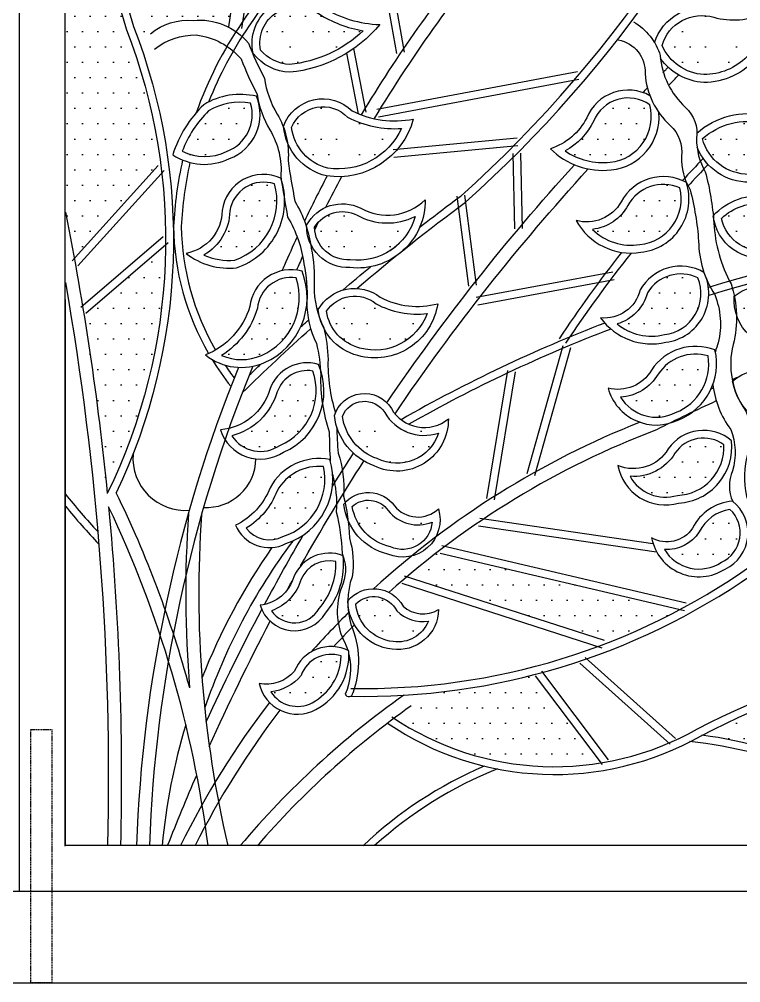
# Model space of a CAD drawing. Extents: x -6708 to 51378, y -17661 to 34250.
# Drawn here: x 29622 to 30414, y -17618 to -16560 of the extents above; entities that cross this region are included whole.
import ezdxf

# ---------------------------------------------------------------- set-up
doc = ezdxf.new("R2010")
doc.units = 0
doc.header["$LTSCALE"] = 5
doc.header["$MEASUREMENT"] = 0
doc.linetypes.add('HIDDEN', pattern=[0.375, 0.25, -0.125])
for name, color, linetype in [('0-BCA', 33, 'CONTINUOUS'), ('0-TEXT', 7, 'CONTINUOUS'), ('1', 1, 'CONTINUOUS'), ('GRILLES', 1, 'CONTINUOUS'), ('LEAF', 2, 'CONTINUOUS'), ('MET', 2, 'CONTINUOUS')]:
    doc.layers.add(name, color=color, linetype=linetype)
pattern_1 = [(0, (0, -13080.158), (8.4375, 16.875), [0, -16.875])]

msp = doc.modelspace()

# ---------------------------------------------------------------- hatches: boundary and pattern name
at = {"layer": 'LEAF'}
h = msp.add_hatch(dxfattribs=at)
h.set_pattern_fill('DOTS', color=2, scale=270, style=0)
h.set_pattern_definition(pattern_1)
edge = h.paths.add_edge_path()
edge.add_arc((29926.5, -16586.4), 40.5, 53.8953, 190.5436, ccw=False)
edge.add_arc((30021.2, -16442.1), 132.2, 237.5778, 260.5634)
edge.add_arc((29904.2, -16471.3), 139.1, 276.0003, 313.2797, ccw=False)
edge.add_arc((29921, -16564.7), 45, 220.3688, 267.0518, ccw=False)
edge = h.paths.add_edge_path()
edge.add_arc((29955.1, -16693.1), 37.2, 403.1749, 517.2066, ccw=False)
edge.add_arc((30033.9, -16566), 114, 243.0519, 273.8288)
edge.add_arc((29971.7, -16647.3), 77, 261.6878, 335.0862, ccw=False)
edge.add_arc((29973.3, -16672.1), 53, 187.1713, 256.0957, ccw=False)
edge = h.paths.add_edge_path()
edge.add_arc((29976.6, -16807.1), 36, 423.4248, 508.4833, ccw=False)
edge.add_arc((30025.9, -16715.7), 67.9, 240.683, 296.8199)
edge.add_arc((29993.3, -16758.9), 65.6, 262.8804, 344.6489, ccw=False)
edge.add_arc((29982.9, -16787), 37.1, 182.014, 273.4981, ccw=False)
edge = h.paths.add_edge_path()
edge.add_arc((29990, -16901.1), 37.2, 410.9417, 506.4228, ccw=False)
edge.add_arc((30058.5, -16789.9), 93.9, 241.3063, 276.7007)
edge.add_arc((30012.2, -16862.1), 61, 254.3449, 339.8674, ccw=False)
edge.add_arc((30008, -16872.8), 49.6, 189.0064, 255.7128, ccw=False)
edge = h.paths.add_edge_path()
edge.add_arc((30000.8, -17005.4), 26, 391.6944, 518.7938, ccw=False)
edge.add_arc((30066.3, -16966.7), 50, 209.9539, 288.287)
edge.add_arc((30036.4, -16999.5), 47.9, 243.2441, 342.116, ccw=False)
edge.add_arc((30033.6, -16987.8), 57.6, 188.1268, 250.9374, ccw=False)
edge = h.paths.add_edge_path()
edge.add_arc((30005.2, -17114.3), 26.3, 394.7628, 492.7768, ccw=False)
edge.add_arc((30059.3, -17073.6), 41.4, 218.2828, 292.3511)
edge.add_arc((30042.6, -17109.4), 32.5, 245.8707, 355.6218, ccw=False)
edge.add_arc((30041.5, -17085.4), 55.1, 189.9909, 257.211, ccw=False)
edge = h.paths.add_edge_path()
edge.add_arc((30010.9, -17221.9), 28.3, 386.1456, 493.9812, ccw=False)
edge.add_arc((30065.1, -17179.9), 41.3, 225.6729, 278.075)
edge.add_arc((30037.4, -17207.2), 36.2, 261.6893, 337.9388, ccw=False)
edge.add_arc((30037.1, -17197.3), 46, 185.3549, 263.8417, ccw=False)
edge = h.paths.add_edge_path()
edge.add_arc((29964.1, -17292.1), 34.9, 431.5768, 520.3033)
edge.add_arc((29893.1, -17249.3), 49.1, 275.7529, 320.8708, ccw=False)
edge.add_arc((29927.2, -17279.8), 34.5, 212.2523, 298.1657)
edge.add_arc((29915.4, -17257.4), 59.8, 298.0731, 358.5435)
edge = h.paths.add_edge_path()
edge.add_arc((29962.2, -17188.2), 33.7, 437.867, 516.4098)
edge.add_arc((29881.7, -17160.3), 51.7, 289.1803, 343.7899, ccw=False)
edge.add_arc((29924.1, -17191.8), 30.8, 214.3541, 330.787)
edge.add_arc((29895.9, -17158.2), 73.5, 318.5729, 362.2749)
edge = h.paths.add_edge_path()
edge.add_arc((29950.7, -17102.8), 52.1, 444.292, 511.3415)
edge.add_arc((29825.2, -17046.2), 85.9, 302.3873, 338.3712, ccw=False)
edge.add_arc((29896.5, -17099.9), 31.5, 216.6058, 298.1262)
edge.add_arc((29891.4, -17064.8), 65.9, 287.5358, 372.1232)
edge = h.paths.add_edge_path()
edge.add_arc((29938.2, -16980.6), 35, 440.198, 520.4093)
edge.add_arc((29837.4, -16948.8), 70.7, 284.6699, 343.5005, ccw=False)
edge.add_arc((29886.7, -16996.8), 37.5, 212.9125, 304.51)
edge.add_arc((29882.6, -16967.6), 65.2, 292.9115, 379.2699)
edge = h.paths.add_edge_path()
edge.add_arc((29920.2, -16880.4), 37, 441.1666, 534.8095)
edge.add_arc((29795.1, -16851.1), 92, 302.039, 343.5829, ccw=False)
edge.add_arc((29865.8, -16878.4), 55.2, 246.6656, 293.4272)
edge.add_arc((29859.8, -16865.4), 69.5, 293.6978, 378.0338)
edge = h.paths.add_edge_path()
edge.add_arc((29890.2, -16776.2), 37.5, 431.4014, 531.2686)
edge.add_arc((29796.6, -16769.7), 56.5, 299.7351, 359.1111, ccw=False)
edge.add_arc((29852, -16757.9), 66.8, 245.8155, 275.6657)
edge.add_arc((29836.1, -16759.5), 68.6, 289.1317, 375.8481)
edge = h.paths.add_edge_path()
edge.add_arc((29864.8, -16719.9), 68.9, 440.7215, 480.5242)
edge.add_arc((29918.9, -16750.2), 126.4, 494.7962, 518.931)
edge.add_arc((29825.4, -16656.8), 53.9, 242.9832, 296.3684)
edge.add_arc((29834.5, -16664.4), 43.3, 290.0811, 376.8318)
h = msp.add_hatch(dxfattribs=at)
h.set_pattern_fill('DOTS', color=2, scale=270, style=0)
h.set_pattern_definition(pattern_1)
edge = h.paths.add_edge_path()
edge.add_arc((30458.9, -17120.6), 52.1, 435.1151, 491.5516, ccw=False)
edge.add_arc((30499.5, -17030.6), 48.1, 235.5625, 302.4143)
edge.add_arc((30482.1, -17071.4), 43.2, 270.2682, 360.1982, ccw=False)
edge.add_arc((30478.9, -17053), 61.6, 207.6486, 273.133, ccw=False)
edge = h.paths.add_edge_path()
edge.add_arc((30443.4, -17005), 53.1, 431.9789, 483.4165, ccw=False)
edge.add_arc((30501, -16918.1), 55, 221.42, 288.4408)
edge.add_arc((30477, -16962.6), 42.2, 263.7253, 349.548, ccw=False)
edge.add_arc((30471.8, -16944.6), 59.9, 195.5363, 270.5156, ccw=False)
edge = h.paths.add_edge_path()
edge.add_arc((30448, -16919.9), 61.2, 437.426, 482.7486, ccw=False)
edge.add_arc((30486, -16820.8), 46.5, 237.9256, 309.0668)
edge.add_arc((30460, -16856.5), 55.3, 277.7065, 359.5784, ccw=False)
edge.add_arc((30458.6, -16868.5), 43.7, 179.931, 281.6582, ccw=False)
edge = h.paths.add_edge_path()
edge.add_arc((30433.5, -16821.3), 59.2, 442.7355, 493.8052, ccw=False)
edge.add_arc((30466.8, -16718.3), 51.2, 239.6463, 312.9975)
edge.add_arc((30448.3, -16759.2), 53.5, 268.1437, 363.6227, ccw=False)
edge.add_arc((30435.9, -16769.7), 44.3, 191.5359, 283.9449, ccw=False)
edge = h.paths.add_edge_path()
edge.add_arc((30422.1, -16748.7), 76.7, 437.6054, 491.2856, ccw=False)
edge.add_arc((30463.1, -16618), 60.9, 246.2475, 303.898)
edge.add_arc((30426.2, -16658.7), 71.6, 267.4018, 352.0913, ccw=False)
edge.add_arc((30422.4, -16677.6), 52.7, 194.8205, 270.5657, ccw=False)
edge = h.paths.add_edge_path()
edge.add_arc((30370.8, -16601.3), 45.4, 433.0577, 523.8271, ccw=False)
edge.add_arc((30405.8, -16478.6), 82.2, 254.6195, 294.4263)
edge.add_arc((30373.2, -16554.1), 66.6, 269.9496, 360.5992, ccw=False)
edge.add_arc((30376.6, -16566.8), 54, 203.833, 266.3218, ccw=False)
edge = h.paths.add_edge_path()
edge.add_arc((30290.1, -16687), 40.7, 414.5066, 517.6015)
edge.add_arc((30184.6, -16638.2), 75.6, 298.7529, 333.8366, ccw=False)
edge.add_arc((30262.5, -16643.9), 73.5, 235.5697, 276.1997)
edge.add_arc((30265.1, -16666.9), 50.3, 275.9943, 375.0056)
edge = h.paths.add_edge_path()
edge.add_arc((30328.7, -16785.5), 44.3, 425.9868, 511.5726)
edge.add_arc((30244.8, -16739.6), 51.3, 276.7487, 331.0794, ccw=False)
edge.add_arc((30293.1, -16748.2), 59.8, 225.0754, 279.4395)
edge.add_arc((30297.9, -16757.2), 50.3, 275.7386, 373.9658)
edge = h.paths.add_edge_path()
edge.add_arc((30347.7, -16882), 42.5, 423.6275, 509.3773)
edge.add_arc((30264, -16847.6), 48.8, 286.5299, 344.9013, ccw=False)
edge.add_arc((30315.8, -16847.4), 60.4, 231.1532, 283.6189)
edge.add_arc((30324.6, -16861.1), 45.3, 276.8291, 382.2533)
edge = h.paths.add_edge_path()
edge.add_arc((30364.1, -16977), 49.4, 433.8645, 506.2377)
edge.add_arc((30278.8, -16923.6), 51.2, 273.1097, 329.5246, ccw=False)
edge.add_arc((30321.1, -16950.5), 46.3, 211.515, 296.9073)
edge.add_arc((30320.7, -16938.1), 57.7, 291.6434, 368.5381)
edge = h.paths.add_edge_path()
edge.add_arc((30372.8, -17057.9), 38.2, 414.1995, 505.4013)
edge.add_arc((30296.1, -17009), 52.8, 265.6524, 328.9847, ccw=False)
edge.add_arc((30331, -17040), 44.5, 209.1727, 287.0363)
edge.add_arc((30342.1, -17029.6), 53, 272.0389, 362.8121)
edge = h.paths.add_edge_path()
edge.add_arc((30408.5, -17142.4), 44.9, 458.635, 513.9482)
edge.add_arc((30332.6, -17100.1), 42.1, 266.2272, 327.5952, ccw=False)
edge.add_arc((30367.7, -17119.1), 44.4, 211.3183, 303.733)
edge.add_arc((30377.6, -17123.8), 35.4, 294.6098, 406.9385)
edge = h.paths.add_edge_path()
edge.add_arc((30444.8, -17178.7), 34.7, 385.2536, 452.8945, ccw=False)
edge.add_arc((30519.6, -17127.1), 56.9, 220.3642, 273.1283)
edge.add_arc((30482.6, -17159.1), 47.2, 221.7183, 328.332, ccw=False)
edge.add_arc((30473.2, -17161.2), 39.1, 152.8716, 228.627, ccw=False)
at = {"layer": 'MET'}
h = msp.add_hatch(dxfattribs=at)
h.set_pattern_fill('DOTS', color=1, scale=270, style=0)
h.set_pattern_definition(pattern_1)
h.paths.add_polyline_path([(29672.4, -16395.3, -0.045823), (29739.4, -16570.5, -0.059704), (29777.1, -16718), (29682.4, -16822.5, 0.004156), (29672.5, -16770.8)])
h.paths.add_polyline_path([(29693.1, -16884.3), (29782.6, -16807.3, -0.111071), (29718.7, -17080.7, 0.015646)])
h = msp.add_hatch(dxfattribs=at)
h.set_pattern_fill('DOTS', color=1, scale=270, style=0)
h.set_pattern_definition(pattern_1)
h.paths.add_polyline_path([(29762.2, -16477.8), (29858, -16528.8, 0.00173), (29851.8, -16568.6, 0.14498), (29812.9, -16561.2, 0.240931), (29754.2, -16586.1, 0.003126), (29751.5, -16578.5, -0.016198)])
h = msp.add_hatch(dxfattribs=at)
h.set_pattern_fill('DOTS', color=1, scale=270, style=0)
h.set_pattern_definition(pattern_1)
h.paths.add_polyline_path([(30047.2, -17172.1, -0.011341), (30080.3, -17145.3), (30347.1, -17207.8, -0.029206), (30269, -17243.8)])
h = msp.add_hatch(dxfattribs=at)
h.set_pattern_fill('DOTS', color=1, scale=270, style=0)
h.set_pattern_definition(pattern_1)
h.paths.add_polyline_path([(30371.1, -17345.9, -0.046261), (30564.5, -17268.7, -0.027133), (30670.8, -17269.7), (30779.8, -17467.1), (30627.5, -17467.1, 0.158879)])
h.paths.add_polyline_path([(30758.5, -17279.3, -0.012717), (30807.6, -17288.2), (30919.3, -17467.1), (30848.4, -17467.1)])
h = msp.add_hatch(dxfattribs=at)
h.set_pattern_fill('DOTS', color=1, scale=270, style=0)
h.set_pattern_definition(pattern_1)
h.paths.add_polyline_path([(30033.1, -17327.1, -0.012027), (30071.2, -17299.8, 0.03933), (30186.5, -17279.5), (30260.2, -17376.3, -0.189754)])

# ---------------------------------------------------------------- linework, layer by layer
at = {"layer": '0-BCA', "color": 3}
for p, q in [((29622.2, -15017.6), (29622.2, -17517.6)), ((29672.2, -15067.6), (29672.2, -17467.6)), ((31358.7, -17517.6), (29622.2, -17517.6))]:
    msp.add_line(p, q, dxfattribs=at)
at = {"layer": '0-BCA', "color": 5}
msp.add_line((26053.9, -17617.6), (33226.5, -17617.6), dxfattribs=at)
at = {"layer": '0-BCA', "color": 3}
msp.add_lwpolyline([(31308.7, -15544.2), (31308.7, -17467.1), (29672.7, -17467.1), (29672.2, -15067.6, -0.153284), (31308.7, -15544.2, -3.305213)], format="xyb", dxfattribs=at)
at = {"layer": '0-TEXT'}
msp.add_line((29622.2, -17517.6), (29595.2, -17517.6), dxfattribs=at)
at = {"layer": '1'}
for p, q in [((30036.3, -16597.5), (30003.8, -16411.8)), ((30044.7, -16596), (30012.2, -16410.4)), ((30002.7, -16662.1), (29989, -16592.1)), ((29994.3, -16663.8), (29981.3, -16597.2)), ((30014.5, -16658.5), (30234.6, -16617.4)), ((30016.1, -16666.9), (30236.1, -16625.8)), ((30168.2, -16690.3), (30032.2, -16703.2)), ((30169, -16698.9), (30033, -16711.7)), ((30165.7, -16789.9), (30164, -16707.2)), ((30174.2, -16789.7), (30172.5, -16707)), ((29680.2, -16825), (29774.6, -16720.3)), ((29686.5, -16830.7), (29781, -16726)), ((30123.6, -16851.8), (30111, -16753.1)), ((30115.1, -16852.8), (30102.5, -16754.2)), ((29689.5, -16876.1), (29779.9, -16798.4)), ((29695.1, -16882.6), (29785.4, -16804.9)), ((30123.5, -16864.9), (30273.2, -16837.1)), ((30125.1, -16873.3), (30274.8, -16845.5)), ((30179.3, -17058.5), (30218.9, -16918.1)), ((30187.5, -17060.8), (30227.1, -16920.4)), ((30157.7, -16945.7), (30134.5, -17086)), ((30166.2, -16947.1), (30142.9, -17087.4)), ((30127.2, -17107.6), (30317.3, -17135.3)), ((30125.9, -17116.1), (30321.3, -17144.5)), ((30085.6, -17137.8), (30353.7, -17200.6)), ((30083.7, -17146.2), (30351.8, -17209)), ((30264.2, -17242.1), (30044.7, -17171.3)), ((30261.6, -17250.3), (30042, -17179.5)), ((30243, -17260.4), (30341.8, -17349.5)), ((30237.2, -17266.7), (30336, -17355.8)), ((30188.2, -17280.8), (30261.5, -17378.1)), ((30195, -17275.6), (30268.3, -17372.9))]:
    msp.add_line(p, q, dxfattribs=at)
for points in [[(30061.4, -16788.2, -0.006045), (30106.4, -16754, 0.130076), (30491.2, -16168.3)], [(29992.3, -16855.4, -0.016374), (30111.8, -16760.6, 0.119753), (30480.3, -16224.2, 0.119753)], [(29672.7, -16376.6, -0.049757), (29747.5, -16567.8, -0.205998), (29728.6, -17079.9)], [(30037.3, -16373.9, 0.070527), (29866.7, -16563, 0.063802), (29816.2, -16662.7)], [(30042.1, -16381.1, 0.070262), (29873.8, -16567.7, 0.054639), (29829.8, -16650.8)], [(29672.7, -16395.7, -0.045699), (29739.4, -16570.5, -0.208179), (29718.7, -17080.7)], [(30159.3, -16465.2, 0.044351), (30011.4, -16669)], [(30128.2, -16479.8, 0.039524), (29997.3, -16664.9)], [(30319.1, -16585.8, -0.414967), (30386.4, -16549.6, 0.218355), (30447, -16539.6, -0.473511), (30372.9, -16629.3, -0.226882), (30325.6, -16603.1, -0.226882)], [(29766.2, -16575.8, -0.197885), (29812.9, -16561.2, -0.249457), (29873.5, -16586.1, 0.03088), (29891.1, -16624.7, 0.100136), (29905, -16664.1, -0.158377), (29917, -16715.4, 0.008948), (29924.5, -16759.8, -0.100671), (29942.4, -16811.1, -0.062282), (29945.6, -16852.8, 0.120989), (29956.1, -16898.4, -0.052555), (29960.8, -16933.3, 0.083888), (29969, -16991.9, 0.083888)], [(30295.9, -16562.7, -0.186863), (30325.3, -16599.8, 0.1907), (30352.7, -16656.5, -0.252134), (30365.1, -16690.8, 0.139232), (30374.7, -16727.3, -0.045981), (30384.1, -16783.6, 0.111), (30402.9, -16850.5, -0.144561), (30405.3, -16916.9, 0.22353), (30419.3, -16990.3, -0.165363), (30421.3, -17035.9, 0.118044), (30419.7, -17083.6, 0.036084), (30444.8, -17132.6, -0.597142)], [(29770.6, -16592.9, -0.176559), (29816.3, -16577.1, -0.184664), (29865.5, -16603.4, 0.03088), (29883.1, -16642, 0.100136), (29897, -16681.5, -0.158377), (29909, -16732.8, 0.008948), (29916.5, -16777.1, -0.100671), (29934.4, -16828.4, -0.062282), (29937.6, -16870.1, 0.120989), (29948.1, -16915.7, -0.052555), (29952.8, -16950.6, 0.089477), (29962.2, -17013, 0.01766), (29963.3, -17045, 0.01766)], [(30279.2, -16582.6, -0.378866), (30308.6, -16619.7, 0.1907), (30336, -16676.4, -0.252134), (30348.4, -16710.6, 0.139232), (30358, -16747.2, -0.045981), (30367.3, -16803.5, 0.140758), (30385, -16862.2, -0.155026), (30388.9, -16915, 0.026372), (30385.7, -16925, 0.026372)], [(30328.2, -16618.6, -0.000437), (30331.2, -16615.6, -0.000975), (30334, -16612.6, -0.000975)], [(30334.4, -16632.5, -0.001039), (30341.5, -16625.5, -0.001437), (30345.5, -16621.1, -0.001437)], [(30306.2, -16640.5, -0.000738), (30311.2, -16635.4)], [(30314, -16643.9, 0.446759), (30244.6, -16668, -0.203971), (30204.7, -16702.1, 0.225979), (30271.3, -16725.4, 0.405502), (30323.8, -16662.5, 0.405502)], [(30365.5, -16684.9, -0.242831), (30441.3, -16665.6, 0.358992), (30505.7, -16648.5, -0.464995), (30422.8, -16738.8, -0.308457), (30365.6, -16700.3, -0.308457)], [(29801.3, -16714.4, 0.04199), (29791.3, -16787.5, 0.127799), (29829.8, -16927)], [(29809.4, -16717.2, 0.041284), (29799.9, -16787.6, 0.127883), (29837.4, -16923.1)], [(30025.3, -16980.9, -0.03452), (30231.1, -16719.7)], [(29959.8, -16732, 0.009651), (29935, -16781.6, 0.009651)], [(30034.3, -16993, -0.03574), (30246.2, -16724.3)], [(29975.5, -16732.8, 0.006661), (29958.2, -16766.5, 0.006661)], [(29672.7, -16771.6, -0.024698), (29718.7, -17080.7)], [(29950.5, -16782.3, 0.001775), (29946.1, -16791.4)], [(29926.9, -16798.8, 0.005939), (29913, -16830, 0.001097), (29910, -16836.1)], [(30029.1, -16813.9, -0.001399), (30039.3, -16805.7)], [(29933, -16820, 0.00294), (29926.3, -16835.3)], [(29977, -16857.2, -0.004235), (30007.3, -16831.7)], [(29672.7, -16849, -0.049297), (29718.9, -17467.1)], [(29930.7, -16898, -0.001243), (29939.4, -16890.2, -0.001243)], [(29949.4, -16881.3, -0.000136), (29950.4, -16880.5, -0.000136)], [(29952.4, -16890.1, -0.00001), (29952.5, -16890, -0.00001)], [(29866.7, -16970.1, -0.011043), (29941.7, -16899.7)], [(29862.5, -16942.1, 0.087338), (29750.7, -17467.1, 0.079868)], [(29878.3, -16940.9, 0.088407), (29764.9, -17467.1, 0.080866)], [(29833.6, -16933.4, 0.031268), (29854.2, -16962.9, 0.031268)], [(29847.7, -16939.5, 0.015546), (29857.9, -16953.6, 0.015546)], [(29874.4, -16950.7, -0.001895), (29887.1, -16938.5)], [(30410, -16953.1, 0.000922), (30404.2, -16955.7, 0.000922)], [(30383.6, -16964.8, 0.000437), (30380.8, -16966.1)], [(30383, -16960.7, 0.135711), (30402.6, -17010.2, -0.165363), (30404.5, -17055.7, 0.206922), (30404.7, -17089.3, 0.206922)], [(30386.7, -16979, 0.010705), (30321, -17010.7, 0.092106), (30027.6, -17189.2)], [(29970.3, -17007.1, 0.015982), (29971.9, -17036.1, -0.097925), (29977.9, -17083.4, -0.050393), (29984.2, -17129.1, -0.112896), (29987.2, -17171.9, 0.1518), (29985.8, -17224.2, -0.192061), (29987.9, -17299.6)], [(30303.1, -17002.3, 0.091065), (30010.8, -17185.1, 0.091065)], [(29965.5, -17073.1, -0.004506), (29988.6, -17036.3)], [(29930.7, -17160.1, -0.014038), (30000.1, -17044.9)], [(29965.7, -17059.3, -0.085163), (29969.9, -17100.7, -0.050393), (29976.2, -17146.4, -0.013617), (29977.1, -17148.7, -0.013617)], [(29672.7, -17081.1, 0.01471), (29708.2, -17122.4)], [(29672.7, -17094.5, 0.014853), (29709.4, -17136.2)], [(29720.1, -17095.2, -0.029416), (29733.2, -17467.1, -0.025789)], [(29720.6, -17096.2, -0.000263), (29720.3, -17096.8)], [(29891.2, -17202.4, -0.009049), (29933.7, -17126.2)], [(29977.5, -17149.7, -0.189984), (29975.8, -17183.1, 0.197948), (29977.8, -17241.5, -0.044341), (29982.4, -17252.6, -0.044341)], [(29985.9, -17294.5, 0.160124), (30425.6, -17159.4, 0.160124)], [(29916, -17186.5, -0.001327), (29922.1, -17175.4, -0.001327)], [(29985.7, -17303.1, 0.158331), (30426.3, -17169.4, 0.158331)], [(29827.2, -17331.2, -0.014268), (29888.2, -17207.9)], [(29984.1, -17210.5, 0.015852), (29942.5, -17254.4, 0.015852)], [(30030.9, -17325.6, 0.286034), (30366, -17338.9, -0.213763), (31294.1, -17290.4, -0.16057)], [(29830.6, -17358.2, -0.015937), (29897.5, -17220.8)], [(29990, -17224.8, 0.008815), (29966.9, -17248.7, 0.008815)], [(30026.1, -17332.7, 0.285875), (30370.1, -17346.4, -0.214668), (31294.8, -17299.9, -0.160848)], [(29983.7, -17257.3, -0.164815), (29979.7, -17300.8)], [(29896.5, -17310, 0.048571), (29799, -17467.1, 0.034953)], [(29908.1, -17318.3, 0.046788), (29815, -17467.1, 0.032906)], [(29784.9, -17467.1, -0.008738), (29816.8, -17389.6)]]:
    msp.add_lwpolyline(points, format="xyb", dxfattribs=at)
for points in [[(29878.8, -16597.6, -0.693512), (29955.1, -16546.7, 0.134591), (30017.7, -16565.7, -0.196581), (29919, -16618.2, -0.220919)], [(29886.7, -16593.8, -0.678632), (29950.3, -16553.7, 0.100632), (29999.5, -16572.6, -0.164112), (29918.7, -16609.6, -0.206557)], [(30327.2, -16588.6, -0.418152), (30384, -16557.8, 0.175458), (30439.8, -16553.4, -0.417538), (30373.1, -16620.7, -0.279623)], [(29882.3, -16644.5, 0.196169), (29824.5, -16653.7, 0.121333), (29790.5, -16708.6, 0.267544), (29852.7, -16712.9, 0.424854)], [(29912, -16677.5, -0.548134), (29987.4, -16660.6, 0.16447), (30054.3, -16669.5, -0.381849), (29959, -16731.9, -0.322068)], [(30313.7, -16653.9, 0.482854), (30252.4, -16671.5, -0.154289), (30220.9, -16704.5, 0.179163), (30270.4, -16716.9, 0.461066)], [(29875.9, -16651.9, 0.175439), (29829.8, -16660.5, 0.105699), (29800.9, -16704.8, 0.237244), (29849.4, -16705.1, 0.397699)], [(29920.8, -16678.7, -0.543135), (29982.3, -16667.6, 0.135102), (30041.5, -16679.8, -0.331679), (29960.6, -16723.5, -0.310147)], [(30371.5, -16691, -0.238603), (30438.6, -16673.8, 0.256991), (30497.1, -16668.6, -0.38732), (30423, -16730.2, -0.343085)], [(29909, -16734.3, 0.500179), (29844.6, -16769.9, -0.361189), (29805.2, -16816.9, 0.198244), (29860.4, -16832.7, 0.417673)], [(29902.1, -16740.7, 0.465603), (29853.1, -16770.6, -0.265033), (29824.6, -16818.8, 0.130987), (29858.6, -16824.3, 0.397526)], [(30353.9, -16739.1, 0.414303), (30282.3, -16760.3, -0.350219), (30232.9, -16780.7, 0.319457), (30304.1, -16815.7, 0.476626)], [(30346.7, -16745.1, 0.391824), (30289.8, -16764.4, -0.241606), (30250.9, -16790.6, 0.24176), (30302.9, -16807.2, 0.456924)], [(30383.4, -16775.6, -0.251803), (30443.9, -16754.3, 0.458485), (30505.8, -16735.7, -0.537347), (30447.5, -16821.3, -0.446147)], [(29937.3, -16786, -0.407265), (29996.7, -16767.3, 0.334187), (30067.4, -16758.1, -0.451391), (29984.9, -16832.6, -0.43311)], [(30392.5, -16778.5, -0.226597), (30441, -16762.5, 0.33145), (30501.8, -16755.8, -0.442508), (30446.6, -16812.7, -0.426582)], [(29945.9, -16788.3, -0.389173), (29992.7, -16774.9, 0.249963), (30056.5, -16776.3, -0.372734), (29985.2, -16824, -0.421821)], [(29932.3, -16836.6, 0.461543), (29875, -16875.4, -0.22665), (29826.4, -16928.5, 0.275832), (29891.2, -16936.9, 0.404152)], [(30373.2, -16837.8, 0.418208), (30303.2, -16857.1, -0.375782), (30259.8, -16887.7, 0.303142), (30331.5, -16914.5, 0.511006)], [(30406.5, -16863.8, -0.223258), (30464.7, -16852.2, 0.465813), (30520.6, -16836.3, -0.46848), (30468.9, -16919.7, -0.501171)], [(29925.9, -16843.9, 0.432961), (29883.4, -16877.1, -0.183281), (29844, -16929.1, 0.206915), (29887.7, -16929, 0.385547)], [(30366.6, -16843.9, 0.39265), (30311.2, -16860.4, -0.260347), (30277.9, -16894.4, 0.23301), (30330, -16906.1, 0.495449)], [(29950.1, -16878.7, -0.458959), (30018.2, -16865.1, 0.192137), (30081.1, -16872.2, -0.451828), (29993.6, -16929.1, -0.314399)], [(29959, -16880.5, -0.442519), (30013.5, -16872.2, 0.155677), (30069.5, -16883.1, -0.391506), (29995.8, -16920.9, -0.299569)], [(30385.3, -16923, 0.353852), (30315.7, -16945, -0.336315), (30268.1, -16964.9, 0.473401), (30345.5, -16999.6, 0.369671)], [(30377.8, -16929.5, 0.326721), (30323, -16949.5, -0.251251), (30281.6, -16974.7, 0.39085), (30342, -16991.8, 0.3487)], [(29950.5, -16938.8, 0.399739), (29897, -16966.2, -0.308794), (29842.9, -17010.7, 0.497927), (29912.1, -17035.2, 0.411249)], [(30404.5, -16957.1, -0.265182), (30464.8, -16947.2, 0.39236), (30527.3, -16956.4, -0.481), (30471.9, -17013.1, -0.361947)], [(29944.1, -16946.1, 0.365015), (29905.2, -16968.8, -0.262488), (29855.3, -17017.2, 0.422404), (29908, -17027.7, 0.395718)], [(29967.8, -16995, -0.644225), (30030.3, -16987.3, 0.466611), (30092.8, -16998.5, -0.560733), (30011.5, -17050.2, -0.28756)], [(29976.6, -16995.9, -0.619419), (30023, -16991.7, 0.355755), (30082, -17014.2, -0.460328), (30014.8, -17042.3, -0.281137)], [(30403.3, -17022.6, 0.448313), (30334.1, -17031.6, -0.375465), (30278.8, -17049.8, 0.441065), (30345.4, -17091.1, 0.431955)], [(30395.1, -17027, 0.420371), (30341.3, -17036.3, -0.283595), (30292.1, -17061.7, 0.353449), (30344, -17082.6, 0.418172)], [(29962.8, -17043.4, 0.33136), (29897.2, -17074.2, -0.186911), (29859.5, -17115.4, 0.435587), (29914.6, -17135.6, 0.407127)], [(29955.9, -17051, 0.301201), (29905, -17077.8, -0.158313), (29871.2, -17118.7, 0.371501), (29911.3, -17127.7, 0.386808)], [(29978.2, -17092.1, -0.494509), (30033.7, -17094.1, 0.439154), (30081.9, -17097.4, -0.636382), (30026.6, -17147.2, -0.317352)], [(29987.3, -17094.9, -0.4558), (30026.8, -17099.2, 0.334927), (30075, -17111.9, -0.519187), (30029.3, -17139.1, -0.302013)], [(30404.5, -17089.1, 0.263581), (30360.7, -17118.5, -0.398737), (30315.7, -17129.1, 0.531899), (30396.5, -17163.5, 0.558843)], [(30401.7, -17098, 0.246148), (30368.1, -17122.7, -0.274357), (30329.8, -17142.1, 0.426612), (30392.3, -17156, 0.53355)], [(29977.4, -17148.8, 0.40531), (29923.3, -17171.9, -0.306295), (29886.4, -17203.2, 0.652669), (29958, -17211.8, 0.209826)], [(29969.3, -17155.3, 0.356786), (29931.3, -17174.7, -0.242894), (29898.7, -17209.2, 0.556781), (29951, -17206.8, 0.193031)], [(29982.5, -17198.5, -0.529954), (30043.2, -17204.2, 0.331441), (30082.1, -17207.9, -0.451642), (30031.1, -17251.5, -0.376142)], [(29991.3, -17201.6, -0.508622), (30036.2, -17209.5, 0.232717), (30070.9, -17220.8, -0.345546), (30032.1, -17243.1, -0.356511)], [(29983.6, -17253.2, 0.438946), (29923.8, -17275.9, -0.269356), (29885.2, -17289.1, 0.496727), (29947.6, -17317.7, 0.293647)], [(29975.2, -17258.9, 0.407719), (29931.2, -17280.3, -0.199447), (29898.1, -17298.2, 0.393474), (29943.5, -17310.2, 0.270151)]]:
    msp.add_lwpolyline(points, format="xyb", close=True, dxfattribs=at)
for centre, radius, start, end in [((39417.8, -18166.1), 9684.5, 165.99197, 170.51356), ((35668.3, -17460.7), 5884.8, 164.22543, 171.27885), ((31405.5, -17699.2), 1428.5, 136.3241, 137.6581), ((31405.5, -17699.2), 1419.9, 136.3681, 137.7056), ((30854, -18423.9), 1640.1, 73.9068, 106.8698), ((30854, -18423.9), 1631.6, 73.82, 106.9466), ((31405.5, -17699.2), 1428.5, 141.8022, 146.498), ((31405.5, -17699.2), 1419.9, 141.5699, 146.498), ((30854, -18423.9), 1640.1, 111.07, 119.7202), ((30854, -18423.9), 1631.6, 110.9319, 119.5512), ((29804.2, -17041.7), 57.4, 175.7944, 274.465), ((29827.5, -17041.6), 54.3, 266.6792, 359.022), ((28612.8, -17621.8), 1240.4, 15.3322, 25.9043), ((28612.8, -17621.8), 1226.2, 7.2471, 25.4334), ((31033.9, -17190.5), 1229.2, 175.911, 184.8202), ((31033.9, -17190.5), 1214.9, 175.911, 193.1599), ((30457.2, -17531.2), 667.2, 143.3249, 161.2251), ((30457.2, -17531.2), 681.4, 144.9511, 158.6527), ((30602.2, -18087.9), 964.1, 125.3907, 139.9173), ((29983.7, -17299.4), 4.17, 199.2462, 358.0177), ((30602.2, -18087.9), 949.8, 125.3907, 139.1894), ((30457.2, -17531.2), 681.4, 163.2146, 174.6031), ((30313.4, -17799.8), 449, 47.8139, 84.3657), ((30313.4, -17799.8), 457.5, 46.6445, 82.7657), ((30313.4, -17799.8), 457.5, 113.3532, 133.3555), ((30313.4, -17799.8), 449, 111.806, 132.1861)]:
    msp.add_arc(centre, radius, start, end, dxfattribs=at)
at = {"layer": 'GRILLES', "linetype": 'HIDDEN'}
msp.add_lwpolyline([(29657.7, -17617.6), (29634.9, -17617.6), (29634.9, -17339.5), (29657.7, -17339.5)], close=True, dxfattribs=at)

doc.saveas('drawing.dxf')
